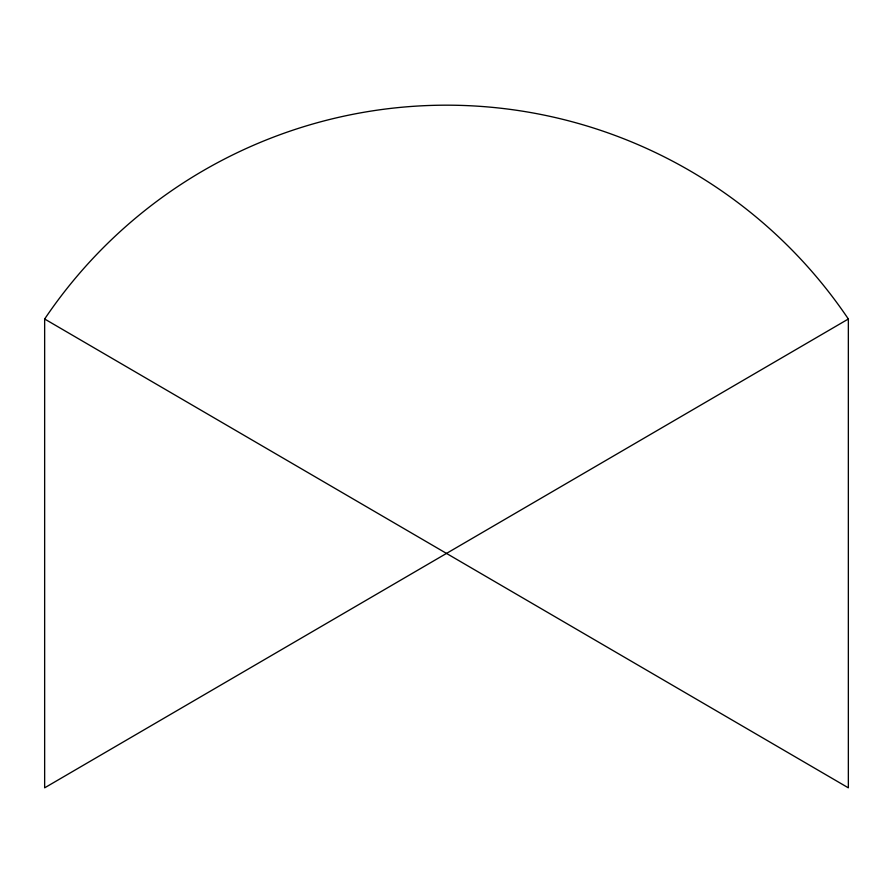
<?xml version="1.0" encoding="UTF-8"?>
<svg xmlns="http://www.w3.org/2000/svg" width="893" height="893" viewBox="0 0 893 893"><rect width="100%" height="100%" fill="white"/><g stroke="black" fill="none" stroke-linecap="round" stroke-linejoin="round"><path stroke-width="1.34" d="M848.35 319.002L44.65 787.827L44.65 319.002A484.519 484.519 0 0 1 848.35 319.002L848.35 787.827L44.65 319.002"/></g></svg>
